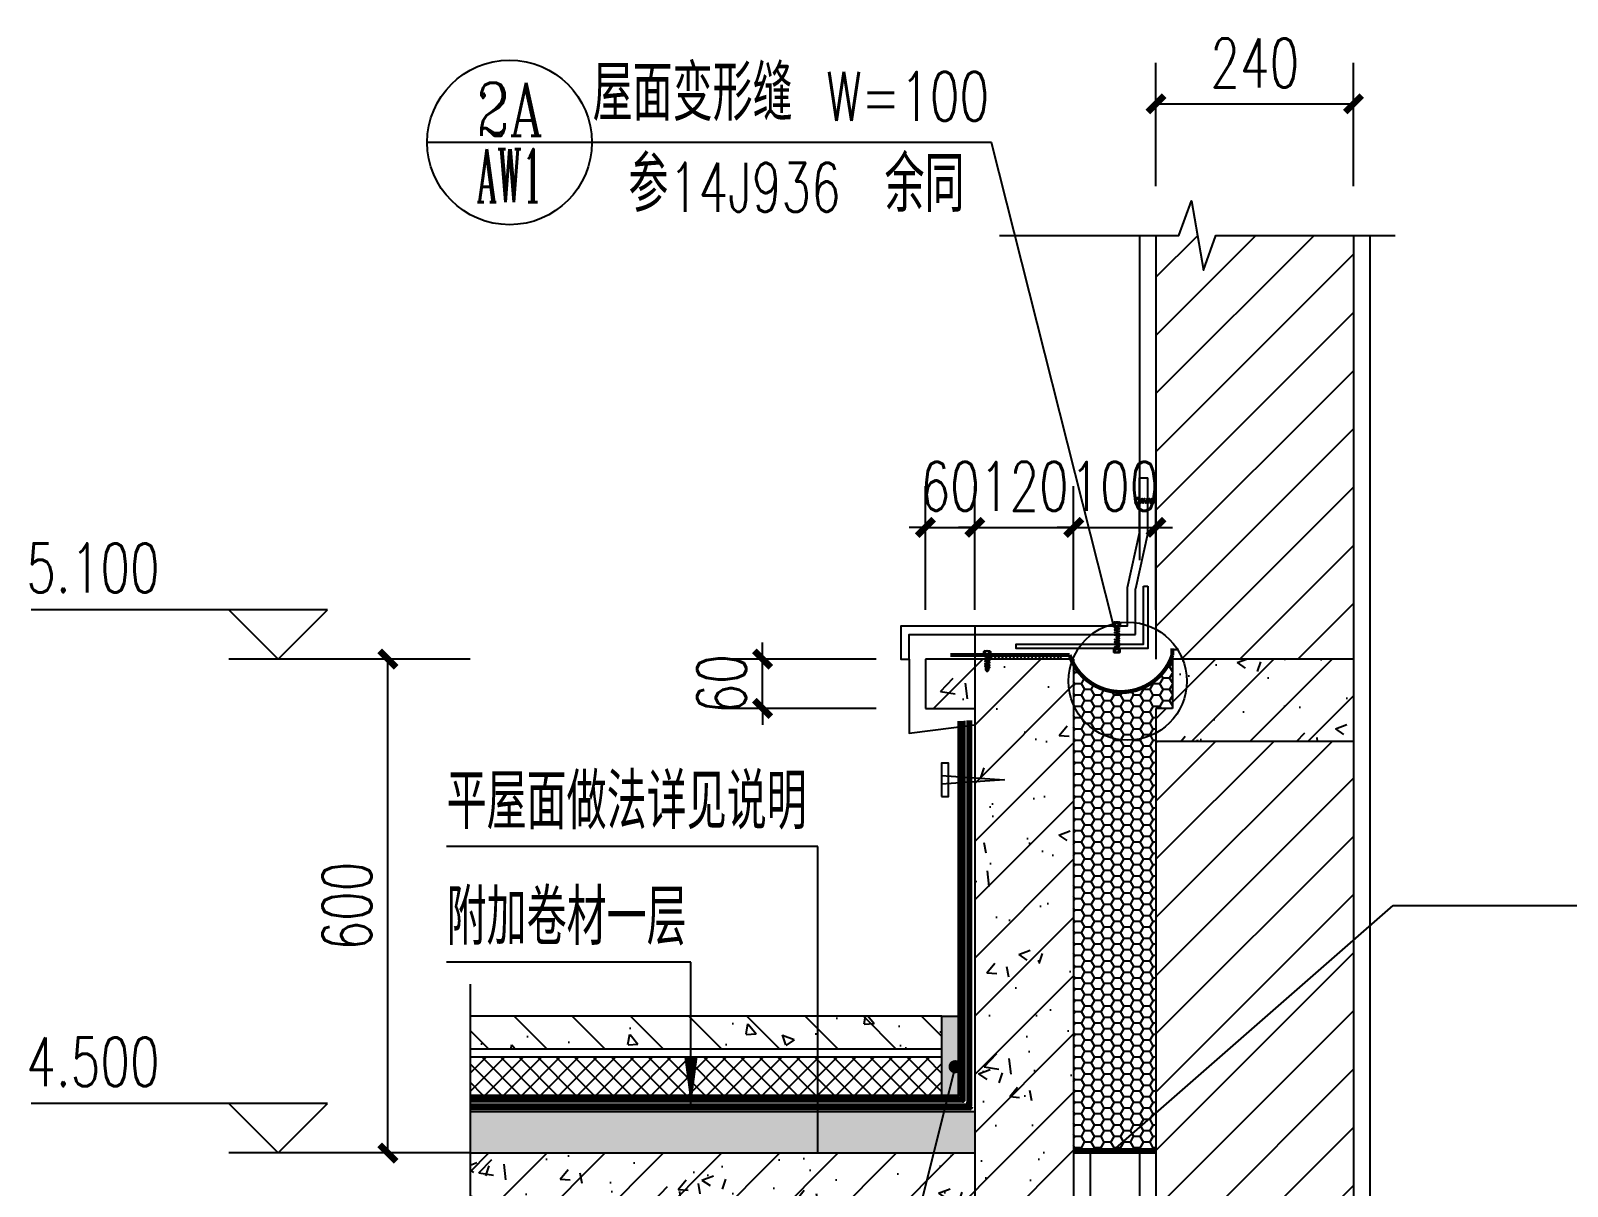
# Model space of a CAD drawing. Header units: millimetres. Extents: x 4279522 to 4437387, y 18981343 to 19528009.
# Drawn here: x 4429348 to 4431215, y 18988710 to 18990113 of the extents above; entities that cross this region are included whole.
import ezdxf
from ezdxf.enums import TextEntityAlignment as Align

# ---------------------------------------------------------------- set-up
doc = ezdxf.new("R2010")
doc.units = ezdxf.units.MM
doc.header["$LTSCALE"] = 1000
doc.header["$MEASUREMENT"] = 0
doc.linetypes.add('DASH', pattern=[0.35, 0.25, -0.1])
doc.linetypes.add('DOTE', pattern=[2.4200000000000004, 2, -0.2, 0.02, -0.2])
doc.layers.get('Defpoints').update_dxf_attribs({"color": 1})
for name, color, linetype in [('0 - 五金配件', 15, 'Continuous'), ('0 - 填充', 251, 'Continuous'), ('DIM_IDEN', 171, 'Continuous'), ('DIM_LEAD', 145, 'Continuous'), ('DIM_SYMB', 165, 'Continuous'), ('DOTE', 250, 'DOTE'), ('PUB_DIM', 161, 'Continuous'), ('PUB_TEXT', 7, 'Continuous'), ('S_WALL', 11, 'Continuous'), ('SURFACE', 6, 'Continuous'), ('剖面线', 7, 'Continuous'), ('填充', 8, 'Continuous'), ('立面线条', 7, 'Continuous'), ('钢材层', 2, 'Continuous')]:
    doc.layers.add(name, color=color, linetype=linetype)
doc.styles.add('_TCH_DIM', font='SIMPLEX', dxfattribs={"bigfont": 'GBCBIG'})
doc.styles.add('_TCH_DIM_T3', font='SIMPLEX', dxfattribs={"width": 0.7058823529411765, "bigfont": 'GBCBIG'})
doc.styles.add('_TCH_LABEL', font='COMPLEX', dxfattribs={"bigfont": 'GBCBIG'})
doc.dimstyles.new('_TCH_ARCH&&20', dxfattribs={"dimtxt": 59.5, "dimasz": 20, "dimexe": 50, "dimexo": 60, "dimgap": 20, "dimtad": 1, "dimdec": 0, "dimzin": 0, "dimdsep": 46, "dimtxsty": '_TCH_DIM_T3', "dimblk": 'ARCHTICK', "dimcen": 0.09, "dimclrt": 7, "dimazin": 2, "dimtfac": 1, "dimtdec": 0, "dimtix": 1, "dimtmove": 2, "dimatfit": 3, "dimfxl": 0, "dimtolj": 1, "dimtzin": 0, "dimarcsym": 0})
pattern_1 = [(45, (-886818.2837205566, -7589.91013802588), (-35.35533905932737, 35.35533905932738), []), (49.99999999999999, (-886818.2837205566, -7589.91013802588), (143.4520365201507, -12.55042699651902), [15, -165]), (355, (-886818.2837205566, -7589.91013802588), (-27.7502667226, 150.4384267400024), [12, -132]), (100.4514, (-886806.3293845566, -7590.956006025881), (115.7018763428043, 137.8879084121907), [12.748038, -140.2284224]), (46.18420000000002, (-886818.2837205566, -7549.91013802588), (213.4482097251289, -33.10380286580362), [22.49999999999997, -247.4999999999997]), (96.6356, (-886800.4963715567, -7552.668799425883), (186.9325411097407, 194.8235741800883), [19.1220576, -210.3426]), (351.1842, (-886818.2837205566, -7549.91013802588), (186.9323890267254, 194.8237201850649), [18, -198]), (21, (-886798.2837205566, -7559.91013802588), (119.3814104236923, -80.52377813306776), [15, -165]), (326.0000000000001, (-886798.2837205566, -7559.91013802588), (48.66306638431634, 145.0300090093706), [12, -132]), (71.4514, (-886788.3352739566, -7566.62045922588), (168.044525716298, 64.50609934199048), [12.748038, -140.2284224]), (37.50000000000001, (-886818.2837205566, -7589.91013802588), (2.431971063458134, 66.5787707662623), [0, -130.4, 0, -134, 0, -132.5]), (7.499999999999999, (-886818.2837205566, -7589.91013802588), (52.61390748842972, 78.88234237647205), [0, -76.39999999999999, 0, -127.4, 0, -50.5]), (327.5, (-886862.8837205566, -7589.91013802588), (106.7644872344818, -4.510974346875951), [0, -50, 0, -156, 0, -207]), (317.5, (-886882.8837205566, -7589.91013802588), (116.6372338684772, 20.02099646646354), [0, -65, 0, -103.6, 0, -147])]

# ---------------------------------------------------------------- blocks, each defined once
blk = doc.blocks.new('A$C26DA7742')
at = {"layer": '0 - 五金配件'}
blk.add_lwpolyline([(-0.0004031729586131405, -0.0001400420624122489), (8.512710138929833, -0.0001400420696882065), (8.512710138948023, 40.77492871362483), (-0.0004031729586131405, 40.77492871363211)], close=True, dxfattribs=at)
blk.add_lwpolyline([(-0.0004031729549751617, 25.60775805584126), (76.25936891394304, 20.38739433576848), (-0.0004031729622511193, 15.1670306157248)], dxfattribs=at)
blk = doc.blocks.new('sdrye5o')
at = {"layer": '钢材层', "linetype": 'ByBlock'}
for p, q in [((-1682564.759534223, 283815.347392998), (-1682554.985527725, 283815.3473929979)), ((-1682564.759534223, 283814.4165352362), (-1682564.759534223, 283815.347392998)), ((-1682564.759534223, 283814.4165352362), (-1682554.985527725, 283814.4165352362)), ((-1682554.985527725, 283814.4165352362), (-1682554.985527725, 283815.3473929979))]:
    blk.add_line(p, q, dxfattribs=at)
at = {"layer": '钢材层'}
for p, q in [((-1682562.022254891, 283815.3473929979), (-1682562.022254891, 283818.8381096045)), ((-1682561.216908764, 283810.8347804791), (-1682558.599115235, 283810.2617641294)), ((-1682561.198630051, 283813.8270092367), (-1682558.580836522, 283813.2539928869)), ((-1682557.722807057, 283815.347392998), (-1682557.722807057, 283818.8381096046)), ((-1682561.271890177, 283801.8343125716), (-1682558.654096648, 283801.2612962219)), ((-1682561.253466189, 283804.8503229638), (-1682558.63567266, 283804.2773066142)), ((-1682561.235187476, 283807.8425517215), (-1682558.617393947, 283807.2695353717))]:
    blk.add_line(p, q, dxfattribs=at)
for points in [[(-1682564.410462562, 283815.347392998, 0.4142135623730951), (-1682563.945033682, 283815.8128218788), (-1682563.945033682, 283818.8381096045, -0.2530267539103339), (-1682563.09711685, 283819.3035384854), (-1682556.647945098, 283819.3035384854, -0.2530267539103339), (-1682555.800028266, 283818.8381096045), (-1682555.800028266, 283815.8128218788, 0.4142135623730951), (-1682555.334599385, 283815.3473929979)], [(-1682556.647945098, 283819.3035384854, 0.2105261386491352), (-1682557.722807057, 283818.8381096046, 0.2165063509461032), (-1682562.022254891, 283818.8381096045, 0.2105261386491352), (-1682563.09711685, 283819.3035384854)], [(-1682560.451102167, 283795.1146663323), (-1682561.446095403, 283798.39942546, -0.7177635406076761), (-1682560.591848187, 283798.9204040596), (-1682557.921913427, 283796.7733722778)]]:
    blk.add_lwpolyline(points, format="xyb", dxfattribs=at)
for points in [[(-1682561.707114793, 283811.0544417047), (-1682561.713512342, 283810.0071616395), (-1682562.770963984, 283809.789195793), (-1682556.795645825, 283808.2565239888), (-1682557.853097466, 283808.0385581424), (-1682557.859495016, 283806.9912780772)], [(-1682561.68883608, 283814.0466704623), (-1682561.69523363, 283812.9993903972), (-1682562.752685271, 283812.7814245506), (-1682556.777367112, 283811.2487527465), (-1682557.834818753, 283811.0307869), (-1682557.841216303, 283809.9835068348)], [(-1682557.443507204, 283814.4165352362), (-1682556.759088399, 283814.2409815041), (-1682557.816540041, 283814.0230156576), (-1682557.82293759, 283812.9757355924)], [(-1682561.777032326, 283799.6089280937), (-1682561.794209466, 283796.7970270824), (-1682559.872530974, 283794.4165352362), (-1682557.921913427, 283796.7733722778), (-1682557.90807888, 283799.0380902349), (-1682556.850627238, 283799.2560560813), (-1682562.825945397, 283800.7887278855), (-1682561.768493756, 283801.006693732), (-1682561.762096206, 283802.0539737972)], [(-1682561.743962769, 283805.0224209201), (-1682561.750360319, 283803.9751408549), (-1682562.80781196, 283803.7571750084), (-1682556.832493801, 283802.2245032043), (-1682557.889945443, 283802.0065373578), (-1682557.896342992, 283800.9592572927)], [(-1682557.879875527, 283803.6549845706), (-1682557.871376179, 283805.0463293848), (-1682556.813924538, 283805.2642952313), (-1682562.789242696, 283806.7969670355), (-1682561.731791055, 283807.0149328819), (-1682561.725393506, 283808.0622129471)]]:
    blk.add_lwpolyline(points, dxfattribs=at)
blk = doc.blocks.new('sdtryru')
at = {"layer": '钢材层', "linetype": 'ByBlock'}
for p, q in [((-1050028.61919025, 551308.1909729729), (-1050038.393196748, 551308.1909729729)), ((-1050038.393196748, 551307.2601152111), (-1050038.393196748, 551308.1909729729)), ((-1050028.61919025, 551307.2601152111), (-1050038.393196748, 551307.2601152111)), ((-1050028.61919025, 551307.2601152111), (-1050028.61919025, 551308.1909729729)), ((-1050028.61919025, 551280.2601152111), (-1050038.393196748, 551280.2601152111)), ((-1050038.393196748, 551280.2601152111), (-1050038.393196748, 551279.3292574494)), ((-1050028.61919025, 551279.3292574494), (-1050038.393196748, 551279.3292574494)), ((-1050028.61919025, 551280.2601152111), (-1050028.61919025, 551279.3292574494))]:
    blk.add_line(p, q, dxfattribs=at)
at = {"layer": '钢材层'}
for p, q in [((-1050035.655917416, 551308.1909729729), (-1050035.655917416, 551311.6816895795)), ((-1050032.180094422, 551306.6705892116), (-1050034.797887951, 551306.0975728619)), ((-1050032.161815709, 551303.678360454), (-1050034.779609238, 551303.1053441043)), ((-1050031.356469582, 551308.1909729729), (-1050031.356469582, 551311.6816895795)), ((-1050032.161815709, 551283.8418699682), (-1050034.779609238, 551284.4148863179)), ((-1050032.143536997, 551300.6861316964), (-1050034.761330526, 551300.1131153468)), ((-1050032.143536997, 551286.8340987258), (-1050034.761330526, 551287.4071150755)), ((-1050032.125258284, 551297.6939029389), (-1050034.743051813, 551297.1208865892)), ((-1050032.125258284, 551289.8263274834), (-1050034.743051813, 551290.3993438331)), ((-1050032.106834296, 551294.6778925466), (-1050034.724627825, 551294.1048761968)), ((-1050032.106834296, 551292.8423378756), (-1050034.724627825, 551293.4153542254)), ((-1050035.655917416, 551279.3292574494), (-1050035.655917416, 551275.8385408428)), ((-1050032.180094422, 551280.8496412106), (-1050034.797887951, 551281.4226575603)), ((-1050031.356469582, 551279.3292574494), (-1050031.356469582, 551275.8385408428))]:
    blk.add_line(p, q, dxfattribs=at)
for points in [[(-1050028.968261911, 551308.1909729729, -0.4142135623730951), (-1050029.433690791, 551308.6564018538), (-1050029.433690791, 551311.6816895795, 0.2530267539103339), (-1050030.281607623, 551312.1471184604), (-1050036.730779375, 551312.1471184604, 0.2530267539103339), (-1050037.578696207, 551311.6816895795), (-1050037.578696207, 551308.6564018538, -0.4142135623730951), (-1050038.044125088, 551308.1909729729)], [(-1050036.730779375, 551312.1471184604, -0.2105261386491352), (-1050035.655917416, 551311.6816895795, -0.2165063509461032), (-1050031.356469582, 551311.6816895795, -0.2105261386491352), (-1050030.281607623, 551312.1471184604)], [(-1050028.968261911, 551279.3292574494, 0.4142135623730951), (-1050029.433690791, 551278.8638285685), (-1050029.433690791, 551275.8385408428, -0.2530267539103339), (-1050030.281607623, 551275.3731119619), (-1050036.730779375, 551275.3731119619, -0.2530267539103339), (-1050037.578696207, 551275.8385408428), (-1050037.578696207, 551278.8638285685, 0.4142135623730951), (-1050038.044125088, 551279.3292574494)], [(-1050036.730779375, 551275.3731119619, 0.2105261386491352), (-1050035.655917416, 551275.8385408428, 0.2165063509461032), (-1050031.356469582, 551275.8385408428, 0.2105261386491352), (-1050030.281607623, 551275.3731119619)]]:
    blk.add_lwpolyline(points, format="xyb", dxfattribs=at)
for points in [[(-1050035.935217269, 551307.2601152111), (-1050036.619636074, 551307.084561479), (-1050035.562184432, 551306.8665956325), (-1050035.555786883, 551305.8193155674)], [(-1050031.689888393, 551306.8902504372), (-1050031.683490844, 551305.8429703722), (-1050030.626039202, 551305.6250045255), (-1050036.601357361, 551304.0923327215), (-1050035.54390572, 551303.8743668749), (-1050035.53750817, 551302.8270868098)], [(-1050031.67160968, 551303.8980216796), (-1050031.665212131, 551302.8507416145), (-1050030.607760489, 551302.6327757679), (-1050036.583078648, 551301.1001039639), (-1050035.525627007, 551300.8821381173), (-1050035.519229457, 551299.8348580522)], [(-1050031.689888393, 551280.6299799851), (-1050031.683490844, 551281.6772600501), (-1050030.626039202, 551281.8952258967), (-1050036.601357361, 551283.4278977008), (-1050035.54390572, 551283.6458635473), (-1050035.53750817, 551284.6931436125)], [(-1050031.67160968, 551283.6222087427), (-1050031.665212131, 551284.6694888078), (-1050030.607760489, 551284.8874546543), (-1050036.583078648, 551286.4201264584), (-1050035.525627007, 551286.6380923049), (-1050035.519229457, 551287.6853723701)], [(-1050035.498848947, 551296.4985645455), (-1050035.507348294, 551297.8899093597), (-1050036.564799936, 551298.1078752063), (-1050030.589481777, 551299.6405470103), (-1050031.646933418, 551299.8585128569), (-1050031.653330968, 551300.905792922)], [(-1050035.498848947, 551291.0216658767), (-1050035.507348294, 551289.6303210625), (-1050036.564799936, 551289.412355216), (-1050030.589481777, 551287.8796834119), (-1050031.646933418, 551287.6617175654), (-1050031.653330968, 551286.6144375002)], [(-1050031.634761704, 551297.866000895), (-1050031.628364154, 551296.8187208299), (-1050030.570912513, 551296.6007549834), (-1050036.546230672, 551295.0680831793), (-1050035.48877903, 551294.8501173328), (-1050035.482381481, 551293.8028372676)], [(-1050031.634761704, 551289.6542295272), (-1050031.628364154, 551290.7015095924), (-1050030.570912513, 551290.9194754389), (-1050036.546230672, 551292.452147243), (-1050035.48877903, 551292.6701130895), (-1050035.482381481, 551293.7173931546)], [(-1050035.935217269, 551280.2601152111), (-1050036.619636074, 551280.4356689432), (-1050035.562184432, 551280.6536347897), (-1050035.555786883, 551281.7009148549)]]:
    blk.add_lwpolyline(points, dxfattribs=at)
blk = doc.blocks.new('_ArchTick')
at = {"color": 0, "linetype": 'ByBlock', "const_width": 0.4}
blk.add_lwpolyline([(-0.5, -0.5), (0.5, 0.5)], dxfattribs=at)
blk = doc.blocks.new('*D39')
at = {"layer": 'Defpoints', "color": 0}
for p in [(4430237.058838685, 18989350.13653043), (4430435.058838685, 18989350.13653043), (4430435.058838685, 18989290.13653043)]:
    blk.add_point(p, dxfattribs=at)
at = {"layer": 'PUB_DIM', "color": 0, "lineweight": -2}
for p, q in [((4430237.058838685, 18989350.13653043), (4430237.058838685, 18989370.13653043)), ((4430375.058838685, 18989350.13653043), (4430187.058838685, 18989350.13653043)), ((4430237.058838685, 18989290.13653043), (4430237.058838685, 18989350.13653043)), ((4430375.058838685, 18989290.13653043), (4430187.058838685, 18989290.13653043)), ((4430237.058838685, 18989290.13653043), (4430237.058838685, 18989270.13653043))]:
    blk.add_line(p, q, dxfattribs=at)
at = {"layer": 'PUB_DIM', "color": 0, "lineweight": -2, "xscale": 20, "yscale": 20, "zscale": 20}
for p, rotation in [((4430237.058838685, 18989350.13653043), 270), ((4430237.058838685, 18989290.13653043), 90)]:
    blk.add_blockref('_ArchTick', p, dxfattribs=dict(at, rotation=rotation))
at = {"layer": 'PUB_DIM', "color": 7, "insert": (4430187.308838681, 18989320.13653043), "char_height": 59.5, "attachment_point": 5, "rotation": 90, "style": '_TCH_DIM_T3'}
blk.add_mtext('\\A1;60', dxfattribs=at)
blk = doc.blocks.new('*D40')
at = {"layer": 'Defpoints', "color": 0}
for p in [(4430715.058838684, 18989510.13653043), (4430615.05883868, 18989350.13653043), (4430715.058838684, 18989350.13653043)]:
    blk.add_point(p, dxfattribs=at)
at = {"layer": 'PUB_DIM', "color": 0, "lineweight": -2}
for p, q in [((4430615.05883868, 18989410.13653043), (4430615.05883868, 18989560.13653043)), ((4430715.058838684, 18989410.13653043), (4430715.058838684, 18989560.13653043)), ((4430615.05883868, 18989510.13653043), (4430595.05883868, 18989510.13653043)), ((4430615.05883868, 18989510.13653043), (4430715.058838684, 18989510.13653043)), ((4430715.058838684, 18989510.13653043), (4430735.058838684, 18989510.13653043))]:
    blk.add_line(p, q, dxfattribs=at)
at = {"layer": 'PUB_DIM', "color": 0, "lineweight": -2, "xscale": 20, "yscale": 20, "zscale": 20}
blk.add_blockref('_ArchTick', (4430615.05883868, 18989510.13653043), dxfattribs=at)
at = {"layer": 'PUB_DIM', "color": 0, "lineweight": -2, "xscale": 20, "yscale": 20, "zscale": 20, "rotation": 180}
blk.add_blockref('_ArchTick', (4430715.058838684, 18989510.13653043), dxfattribs=at)
at = {"layer": 'PUB_DIM', "color": 7, "insert": (4430665.058838682, 18989559.88653043), "char_height": 59.5, "attachment_point": 5, "style": '_TCH_DIM_T3'}
blk.add_mtext('\\A1;100', dxfattribs=at)
blk = doc.blocks.new('*D41')
at = {"layer": 'Defpoints', "color": 0}
for p in [(4430615.05883868, 18989510.13653043), (4430495.058838685, 18989350.13653043), (4430615.05883868, 18989350.13653043)]:
    blk.add_point(p, dxfattribs=at)
at = {"layer": 'PUB_DIM', "color": 0, "lineweight": -2}
for p, q in [((4430495.058838685, 18989410.13653043), (4430495.058838685, 18989560.13653043)), ((4430615.05883868, 18989410.13653043), (4430615.05883868, 18989560.13653043)), ((4430495.058838685, 18989510.13653043), (4430475.058838685, 18989510.13653043)), ((4430495.058838685, 18989510.13653043), (4430615.05883868, 18989510.13653043)), ((4430615.05883868, 18989510.13653043), (4430635.05883868, 18989510.13653043))]:
    blk.add_line(p, q, dxfattribs=at)
at = {"layer": 'PUB_DIM', "color": 0, "lineweight": -2, "xscale": 20, "yscale": 20, "zscale": 20}
blk.add_blockref('_ArchTick', (4430495.058838685, 18989510.13653043), dxfattribs=at)
at = {"layer": 'PUB_DIM', "color": 0, "lineweight": -2, "xscale": 20, "yscale": 20, "zscale": 20, "rotation": 180}
blk.add_blockref('_ArchTick', (4430615.05883868, 18989510.13653043), dxfattribs=at)
at = {"layer": 'PUB_DIM', "color": 7, "insert": (4430555.058838682, 18989559.88653043), "char_height": 59.5, "attachment_point": 5, "style": '_TCH_DIM_T3'}
blk.add_mtext('\\A1;120', dxfattribs=at)
blk = doc.blocks.new('*D42')
at = {"layer": 'Defpoints', "color": 0}
for p in [(4430495.058838685, 18989510.13653043), (4430435.058838686, 18989350.13653043), (4430495.058838685, 18989350.13653043)]:
    blk.add_point(p, dxfattribs=at)
at = {"layer": 'PUB_DIM', "color": 0, "lineweight": -2}
for p, q in [((4430435.058838686, 18989410.13653043), (4430435.058838686, 18989560.13653043)), ((4430495.058838685, 18989410.13653043), (4430495.058838685, 18989560.13653043)), ((4430435.058838686, 18989510.13653043), (4430415.058838686, 18989510.13653043)), ((4430435.058838686, 18989510.13653043), (4430495.058838685, 18989510.13653043)), ((4430495.058838685, 18989510.13653043), (4430515.058838685, 18989510.13653043))]:
    blk.add_line(p, q, dxfattribs=at)
at = {"layer": 'PUB_DIM', "color": 0, "lineweight": -2, "xscale": 20, "yscale": 20, "zscale": 20}
blk.add_blockref('_ArchTick', (4430435.058838686, 18989510.13653043), dxfattribs=at)
at = {"layer": 'PUB_DIM', "color": 0, "lineweight": -2, "xscale": 20, "yscale": 20, "zscale": 20, "rotation": 180}
blk.add_blockref('_ArchTick', (4430495.058838685, 18989510.13653043), dxfattribs=at)
at = {"layer": 'PUB_DIM', "color": 7, "insert": (4430465.058838686, 18989559.88653043), "char_height": 59.5, "attachment_point": 5, "style": '_TCH_DIM_T3'}
blk.add_mtext('\\A1;60', dxfattribs=at)
blk = doc.blocks.new('*D43')
at = {"layer": 'Defpoints', "color": 0}
for p in [(4429781.975631021, 18989350.13653043), (4429941.97563102, 18989350.13653043), (4429941.97563102, 18988750.13653043)]:
    blk.add_point(p, dxfattribs=at)
at = {"layer": 'PUB_DIM', "color": 0, "lineweight": -2}
for p, q in [((4429881.97563102, 18989350.13653043), (4429731.975631021, 18989350.13653043)), ((4429781.975631021, 18988750.13653043), (4429781.975631021, 18989350.13653043)), ((4429881.97563102, 18988750.13653043), (4429731.975631021, 18988750.13653043))]:
    blk.add_line(p, q, dxfattribs=at)
at = {"layer": 'PUB_DIM', "color": 0, "lineweight": -2, "xscale": 20, "yscale": 20, "zscale": 20}
for p, rotation in [((4429781.975631021, 18989350.13653043), 90), ((4429781.975631021, 18988750.13653043), 270)]:
    blk.add_blockref('_ArchTick', p, dxfattribs=dict(at, rotation=rotation))
at = {"layer": 'PUB_DIM', "color": 7, "insert": (4429732.225631017, 18989050.13653043), "char_height": 59.5, "attachment_point": 5, "rotation": 90, "style": '_TCH_DIM_T3'}
blk.add_mtext('\\A1;600', dxfattribs=at)
blk = doc.blocks.new('*D44')
at = {"layer": 'Defpoints', "color": 0}
for p in [(4430955.058838679, 18990024.66876754), (4430715.058838679, 18989864.66876754), (4430955.058838679, 18989864.66876754)]:
    blk.add_point(p, dxfattribs=at)
at = {"layer": 'PUB_DIM', "color": 0, "lineweight": -2}
for p, q in [((4430715.058838679, 18989924.66876754), (4430715.058838679, 18990074.66876754)), ((4430955.058838679, 18989924.66876754), (4430955.058838679, 18990074.66876754)), ((4430715.058838679, 18990024.66876754), (4430955.058838679, 18990024.66876754))]:
    blk.add_line(p, q, dxfattribs=at)
at = {"layer": 'PUB_DIM', "color": 0, "lineweight": -2, "xscale": 20, "yscale": 20, "zscale": 20, "rotation": 180}
blk.add_blockref('_ArchTick', (4430715.058838679, 18990024.66876754), dxfattribs=at)
at = {"layer": 'PUB_DIM', "color": 0, "lineweight": -2, "xscale": 20, "yscale": 20, "zscale": 20}
blk.add_blockref('_ArchTick', (4430955.058838679, 18990024.66876754), dxfattribs=at)
at = {"layer": 'PUB_DIM', "color": 7, "insert": (4430835.058838679, 18990074.41876754), "char_height": 59.5, "attachment_point": 5, "style": '_TCH_DIM_T3'}
blk.add_mtext('\\A1;240', dxfattribs=at)

msp = doc.modelspace()

# ---------------------------------------------------------------- hatches: boundary and pattern name
h = msp.add_hatch()
h.set_pattern_fill('ANSI31', color=256, scale=2, style=0)
h.set_pattern_definition([(45.00000000000001, (5486386.288262143, 18438632.87641522), (-2.245064030267288, 2.245064030267288), [])])
edge = h.paths.add_edge_path()
edge.add_arc((4430515.058838685, 18989350.13653043), 5, 90, 180, ccw=False)
edge.add_line((4430515.058838685, 18989355.13653043), (4430595.058838685, 18989355.13653043))
edge.add_arc((4430595.058838685, 18989350.13653043), 5, 0, 90, ccw=False)
edge.add_line((4430600.058838685, 18989350.13653043), (4430510.058838685, 18989350.13653043))
h = msp.add_hatch()
h.set_pattern_fill('钢筋混凝土', color=256, scale=20, style=0)
h.set_pattern_definition([(135, (3256639.658406871, 18643629.31289408), (35.35533905932737, 35.35533905932738), []), (130, (3256639.658406871, 18643629.31289408), (-143.4520365201507, -12.55042699651902), [15, -165]), (185, (3256639.658406871, 18643629.31289408), (27.7502667226, 150.4384267400024), [12, -132]), (79.54860000000002, (3256627.704070872, 18643628.26702608), (-115.7018763428043, 137.8879084121907), [12.74803799999992, -140.2284223999987]), (133.8158, (3256639.658406871, 18643669.31289408), (-213.4482097251289, -33.10380286580362), [22.5, -247.5]), (83.36440000000003, (3256621.871057872, 18643666.55423268), (-186.9325411097407, 194.8235741800883), [19.12205759999989, -210.3425999999991]), (188.8158, (3256639.658406871, 18643669.31289408), (-186.9323890267254, 194.8237201850649), [17.99999999999989, -197.9999999999991]), (159, (3256619.658406871, 18643659.31289408), (-119.3814104236923, -80.52377813306776), [15, -165]), (214, (3256619.658406871, 18643659.31289408), (-48.66306638431634, 145.0300090093706), [12, -132]), (108.5485999999999, (3256609.709960272, 18643652.60257288), (-168.044525716298, 64.50609934199048), [12.74803799999995, -140.2284223999992]), (142.5, (3256639.658406871, 18643629.31289408), (-2.431971063458134, 66.5787707662623), [0, -130.4, 0, -134, 0, -132.5]), (172.5, (3256639.658406871, 18643629.31289408), (-52.61390748842972, 78.88234237647205), [0, -76.39999999999999, 0, -127.4, 0, -50.5]), (212.5, (3256684.258406872, 18643629.31289408), (-106.7644872344818, -4.51097434687596), [0, -49.99999999999977, 0, -155.9999999999991, 0, -206.9999999999991]), (222.5, (3256704.258406872, 18643629.31289408), (-116.6372338684772, 20.02099646646353), [0, -65, 0, -103.6, 0, -147])])
h.paths.add_polyline_path([(4429881.97563102, 18988916.37081981), (4429881.97563102, 18988876.37081981), (4430455.058838679, 18988876.37081981), (4430455.058838679, 18988916.37081981)])
h = msp.add_hatch()
h.set_pattern_fill('ANSI37', color=256, scale=10, style=0)
h.set_pattern_definition([(135, (3256639.658406871, 18643629.31289408), (11.22532015133644, 11.22532015133644), []), (45.00000000000001, (3256639.658406871, 18643629.31289408), (11.22532015133644, -11.22532015133644), [])])
h.paths.add_polyline_path([(4429881.97563102, 18988866.37081981), (4429881.97563102, 18988820.13653039), (4430455.058838679, 18988820.13653039), (4430455.058838679, 18988866.37081981)])
h = msp.add_hatch()
h.set_pattern_fill('加气混凝土', color=256, scale=5, style=0)
h.set_pattern_definition([(180, (3256621.958406872, 18643611.01289408), (-30, 60), [0, -60]), (180, (3256657.058406872, 18643602.91289408), (-30, 60), [0, -60]), (180, (3256637.558406872, 18643602.31289408), (-30, 60), [0, -60]), (180, (3256616.258406872, 18643620.01289408), (-30, 60), [0, -60]), (180, (3256641.158406871, 18643599.31289408), (-30, 60), [0, -60]), (180, (3256610.258406872, 18643657.81289408), (-30, 60), [0, -60]), (180, (3256628.558406872, 18643653.01289408), (-30, 60), [0, -60]), (180, (3256618.958406872, 18643645.51289408), (-30, 60), [0, -60]), (180, (3256667.858406872, 18643644.31289408), (-30, 60), [0, -60]), (180, (3256638.458406872, 18643641.61289408), (-30, 60), [0, -60]), (180, (3256649.858406872, 18643626.31289408), (-30, 60), [0, -60]), (180, (3256649.258406872, 18643603.81289408), (-30, 60), [0, -60]), (180, (3256626.758406872, 18643601.41289408), (-30, 60), [0, -60]), (180, (3256610.258406872, 18643627.81289408), (-30, 60), [0, -60]), (180, (3256666.358406872, 18643618.51289408), (-30, 60), [0, -60]), (180, (3256661.258406872, 18643628.71289408), (-30, 60), [0, -60]), (180, (3256637.858406872, 18643624.51289408), (-30, 60), [0, -60]), (180, (3256646.258406872, 18643615.81289408), (-30, 60), [0, -60]), (180, (3256651.058406872, 18643635.61289408), (-30, 60), [0, -60]), (180, (3256643.558406872, 18643658.11289408), (-30, 60), [0, -60]), (180, (3256663.958406872, 18643605.91289408), (-30, 60), [0, -60]), (180, (3256630.958406872, 18643645.81289408), (-30, 60), [0, -60]), (180, (3256658.858406872, 18643646.71289408), (-30, 60), [0, -60]), (180, (3256663.658406871, 18643654.51289408), (-30, 60), [0, -60]), (49.398706, (3256613.944121072, 18643639.02717968), (149.9999983430985, 180.0000007869767), [2.6341554, -1103.7111]), (161.5650512, (3256618.229835272, 18643640.17003688), (-149.999999446807, 59.99999955732223), [2.710524, -376.76279]), (90, (3256618.229835272, 18643637.59860848), (-30, 60), [2.5714284, -117.428565]), (18.43494899999998, (3256615.658406871, 18643636.74146528), (150.0000007552608, 59.99999552724113), [2.710524, -376.76279]), (126.8698977, (3256615.658406871, 18643636.74146528), (-30.00000005671201, 59.99999997164399), [2.857143, -297.14285]), (45.00000000000001, (3256613.372692472, 18643606.17004208), (30.00000362661431, 59.99999593952013), [2.424366, -167.28126]), (135, (3256616.801264072, 18643606.17004208), (-29.9999998082377, 59.99999975789675), [2.424366, -167.28126]), (45.00000000000001, (3256615.086978273, 18643604.45575208), (30.00000362661431, 59.99999593952013), [2.424366, -167.28126]), (135, (3256615.086978273, 18643604.45575208), (-29.9999998082377, 59.99999975789675), [2.424366, -167.28126]), (63.43494900000002, (3256642.229832872, 18643646.45575148), (5.219298673253547e-06, 119.9999967353521), [3.194382599999993, -63.88764999999989]), (7.016709298534877e-15, (3256643.658402872, 18643649.31289388), (29.99999999999999, 60), [3.4285716, -56.571425]), (116.5650512, (3256648.515546872, 18643646.45575148), (-2.716145353076627e-07, 119.9999994186336), [3.194382599999996, -63.88764999999993]), (63.43494900000002, (3256647.086976872, 18643643.59860848), (5.219298673253547e-06, 119.9999967353521), [3.194382599999993, -63.88764999999989]), (180, (3256647.086976872, 18643643.59860848), (-30, 60), [3.4285716, -56.571425]), (116.5650512, (3256643.658402872, 18643643.59860848), (-2.716145353076627e-07, 119.9999994186336), [3.194382599999996, -63.88764999999993]), (72.89727199999999, (3256619.658407072, 18643626.17004008), (89.99999655924546, 300.0000004840144), [3.886134599999997, -1628.290249999998]), (36.02737400000001, (3256620.801264272, 18643629.88432268), (569.999992773809, 419.9999995246334), [3.8861346, -812.202]), (7.016709298534877e-15, (3256623.944121272, 18643632.17003708), (29.99999999999999, 60), [3.7142856, -56.28571]), (143.9726267, (3256630.801263872, 18643629.88432268), (-569.9999957876589, 419.9999954722194), [3.886134599999997, -812.2019999999993]), (108.4349489, (3256631.944121072, 18643626.45575408), (-90.00000046203284, 299.999999483479), [3.614031599999986, -375.8592799999982]), (72.89727199999999, (3256630.801263872, 18643622.74146608), (89.99999655924546, 300.0000004840144), [3.886134599999997, -1628.290249999998]), (36.02737400000001, (3256627.658406871, 18643620.45575408), (569.999992773809, 419.9999995246334), [3.8861346, -812.202]), (180, (3256627.658406871, 18643620.45575408), (-30, 60), [3.7142856, -56.28571]), (143.9726267, (3256623.944121272, 18643620.45575408), (-569.9999957876589, 419.9999954722194), [3.886134599999997, -812.2019999999993]), (108.4349489, (3256620.801264272, 18643622.74146608), (-90.00000046203284, 299.999999483479), [3.614031599999986, -375.8592799999982]), (29.74488200000003, (3256619.086978472, 18643654.17003668), (90.00000021301362, 59.99999925650194), [2.303502, -481.43196]), (90, (3256621.086978273, 18643653.02718008), (-30, 60), [2.2857144, -117.714275]), (150.2551187, (3256621.086978273, 18643653.02718008), (-90.00000005300183, 59.99999971978212), [2.303502, -481.43196]), (63.43494900000002, (3256633.086978273, 18643611.59860808), (5.219298673253547e-06, 119.9999967353521), [3.194382599999993, -63.88764999999989]), (11.30993300000001, (3256634.515549473, 18643614.45575408), (270.00000020031, 59.99999849441089), [2.9137254, -608.96855]), (138.8140749, (3256639.658406871, 18643613.02718408), (-749.9999954558657, 659.9999942288417), [3.0371844, -1272.5802]), (90, (3256639.658406871, 18643610.17003808), (-30, 60), [2.857143, -117.14285]), (41.18592599999999, (3256637.372692472, 18643608.17004008), (749.9999866690214, 660.0000042036299), [3.0371844, -1272.5802]), (163.3007558, (3256637.372692472, 18643608.17004008), (-989.999992551639, 299.9999968578065), [2.982944999999981, -1249.85374999999]), (119.0546041, (3256634.515549473, 18643609.02718208), (-29.99999992038756, 59.99999946927048), [2.941608599999986, -1232.533949999993]), (70.016894, (3256658.229834872, 18643636.74146528), (150.0000005649931, 419.9999988885021), [3.344200199999985, -1401.219749999992]), (24.44395500000003, (3256659.372690872, 18643639.88432288), (390.0000014866058, 179.9999962602965), [3.4522986, -1446.51315]), (155.5560453, (3256665.658404872, 18643639.88432288), (-390.0000001945477, 179.9999991342401), [3.4522986, -1446.51315]), (109.9831066, (3256666.801260872, 18643636.74146528), (-150.0000004522143, 419.9999989580724), [3.344200199999997, -1401.219749999999]), (70.016894, (3256665.658404872, 18643633.59860828), (150.0000005649931, 419.9999988885021), [3.344200199999985, -1401.219749999992]), (19.98310700000002, (3256662.515544872, 18643632.45575108), (150.0000000881629, 59.99999726666744), [3.344200199999988, -698.9377499999971]), (160.0168935, (3256662.515544872, 18643632.45575108), (-149.9999991764409, 59.99999990480279), [3.344200199999986, -698.9377499999964]), (109.9831066, (3256659.372690872, 18643633.59860828), (-150.0000004522143, 419.9999989580724), [3.344200199999997, -1401.219749999999]), (57.99461699999999, (3256635.944121272, 18643631.31289388), (30.000004026147, 59.99999693707862), [2.6954232, -563.3434000000001]), (161.5650512, (3256639.944120872, 18643632.74146568), (-149.999999446807, 59.99999955732223), [2.710524, -376.76279]), (90, (3256639.944120872, 18643630.17003668), (-30, 60), [2.5714284, -117.428565]), (18.43494899999998, (3256637.372692472, 18643629.31289408), (150.0000007552608, 59.99999552724113), [2.710524, -376.76279]), (125.5376778, (3256637.372692472, 18643629.31289408), (-209.9999996957259, 299.9999995506066), [2.457807, -1029.82115]), (63.43494900000002, (3256653.372690872, 18643616.74146608), (5.219298673253547e-06, 119.9999967353521), [3.194382599999993, -63.88764999999989]), (7.016709298534877e-15, (3256654.801260872, 18643619.59861208), (29.99999999999999, 60), [3.142857, -56.85714]), (120.9637566, (3256659.658404872, 18643616.74146608), (-30.00000009765315, 59.99999970877774), [3.331972799999997, -696.3821999999991]), (59.03624400000001, (3256657.944120872, 18643613.88432608), (30.00000409979644, 59.99999724465997), [3.3319728, -696.3821999999999]), (180, (3256657.944120872, 18643613.88432608), (-30, 60), [3.142857, -56.85714]), (116.5650512, (3256654.801260872, 18643613.88432608), (-2.716145353076627e-07, 119.9999994186336), [3.194382599999996, -63.88764999999993])])
h.paths.add_polyline_path([(4429881.97563102, 18988800.13653039), (4429881.97563102, 18988750.13653043), (4430495.058838679, 18988750.13653043), (4430495.05883868, 18988800.13653039)])
at = {"layer": '0 - 填充'}
h = msp.add_hatch(dxfattribs=at)
h.set_pattern_fill('普通砖', color=256, scale=20, style=0)
h.set_pattern_definition([(45, (-886818.2837205566, -7554.007868025881), (-35.35535320146299, 35.355353201463), [])])
h.paths.add_polyline_path([(4430955.058838685, 18989864.66876754), (4430715.058838685, 18989864.66876754), (4430715.058838684, 18989386.3307315, -0.1738298781568396), (4430747.274411205, 18989350.13653043), (4430955.058838685, 18989350.13653043)])
h.paths.add_polyline_path([(4430715.058838683, 18987974.94749431), (4430773.402303223, 18987974.94749431), (4430788.689053063, 18988016.94749432), (4430803.500519444, 18987932.94749432), (4430818.402303225, 18987974.94749432), (4430955.058838685, 18987974.94749432), (4430955.058838685, 18989250.13653043), (4430715.058838685, 18989250.13653043)])
h = msp.add_hatch(dxfattribs=at)
h.set_pattern_fill('钢筋混凝土', color=256, scale=20, style=0)
h.set_pattern_definition(pattern_1)
h.paths.add_polyline_path([(4430615.058838685, 18989350.13653043), (4430435.058838685, 18989350.13653043), (4430435.058838685, 18989290.13653043), (4430495.058838685, 18989290.13653043), (4430495.058838679, 18988750.13653043), (4430615.058838684, 18988750.13653043)])
h = msp.add_hatch(dxfattribs=at)
h.set_pattern_fill('钢筋混凝土', color=256, scale=20, style=0)
h.set_pattern_definition(pattern_1)
h.paths.add_polyline_path([(4430955.058838685, 18989350.13653043), (4430747.274411205, 18989350.13653043, -0.09606504895878293), (4430752.478233084, 18989323.30159672, -0.2744784358579549), (4430715.058838685, 18989260.27246194), (4430715.058838685, 18989250.13653043), (4430955.058838685, 18989250.13653043)])
h.paths.add_polyline_path([(4430752.478233084, 18989323.30159672, 0.09606504895878293), (4430747.274411205, 18989350.13653043), (4430735.058838684, 18989350.13653043), (4430735.058838684, 18989290.13653043), (4430715.058838685, 18989290.13653043), (4430715.058838685, 18989260.27246194, 0.2744784358579549)], flags=17)
h = msp.add_hatch(dxfattribs=at)
h.set_pattern_fill('钢筋混凝土', color=256, scale=20, style=0)
h.set_pattern_definition(pattern_1)
h.paths.add_polyline_path([(4430375.058838683, 18987974.94749432), (4430615.058838682, 18987974.94749432), (4430615.058838684, 18988750.13653043), (4429881.97563102, 18988750.13653043), (4429881.97563102, 18988698.22996452), (4429923.97563102, 18988682.94321468), (4429839.97563102, 18988668.1317483), (4429881.97563102, 18988653.22996452), (4429881.97563102, 18988630.13653043), (4430375.058838684, 18988630.13653043)])
at = {"layer": 'S_WALL'}
msp.add_hatch(color=256, dxfattribs=at).paths.add_polyline_path([(4430455.058838679, 18988916.37081981), (4430475.05883868, 18988916.37081981), (4430475.058838679, 18988820.13653039), (4430455.058838679, 18988820.13653039)])
at = {"layer": '填充'}
h = msp.add_hatch(dxfattribs=at)
h.set_pattern_fill('HONEY', color=256, scale=5, style=0)
h.set_pattern_definition([(180, (5337606.685477018, 19360320.86303776), (-11.90625, 6.874074999999999), [7.9375, -15.875]), (60.00000000000001, (5337606.685477018, 19360320.86303776), (11.90624857751951, 6.874077463808477), [7.937499999999992, -15.87499999999998]), (120, (5337606.685477018, 19360320.86303776), (-1.422480486734656e-06, 13.74815246380847), [-15.875, 7.9375])])
edge = h.paths.add_edge_path()
edge.add_line((4430715.058838684, 18988755.13653043), (4430715.058838685, 18989260.27246194))
edge.add_arc((4430680.685477018, 18989323.30159672), 71.79275606572959, 203.9200311949712, 298.60613934291234, ccw=False)
edge.add_line((4430615.058838685, 18989294.19242008), (4430615.058838684, 18988755.13653043))
edge.add_line((4430615.058838684, 18988755.13653043), (4430715.058838684, 18988755.13653043))
edge = h.paths.add_edge_path()
edge.add_line((4430715.058838684, 18989290.13653043), (4430735.058838684, 18989290.13653043))
edge.add_line((4430735.058838684, 18989290.13653043), (4430735.058838684, 18989350.13653043))
edge.add_line((4430735.058838684, 18989350.13653043), (4430747.274411205, 18989350.13653043))
edge.add_arc((4430680.685477015, 18989323.30159672), 71.79275606943743, 21.94913366988419, 33.70107734492512)
edge.add_line((4430740.413007352, 18989363.13653043), (4430735.058838685, 18989363.13653043))
edge.add_line((4430735.058838685, 18989363.13653043), (4430735.058838685, 18989355.13653043))
edge.add_arc((4430672.558838685, 18989375.94311825), 65.87233179909548, 209.2025186050788, 341.5871206425504, ccw=False)
edge.add_line((4430615.058838685, 18989343.8041373), (4430615.058838685, 18989294.19242008))
edge.add_arc((4430680.685477018, 18989323.30159672), 71.79275606572959, 203.9200311949712, 298.6061393422598)
edge.add_line((4430715.058838684, 18989260.27246194), (4430715.058838684, 18989290.13653043))
h = msp.add_hatch(dxfattribs=at)
h.set_pattern_fill('DOTS', color=256, style=0)
h.set_pattern_definition([(180, (2177614.722725956, 19908597.5347795), (-0.79375, 1.5875), [0, -1.5875])])
h.paths.add_polyline_path([(4430715.058838685, 18988750.13653043), (4430715.058838684, 18988755.13653043), (4430615.058838684, 18988755.13653043), (4430615.058838684, 18988750.13653043)])

# ---------------------------------------------------------------- linework, layer by layer
at = {"ltscale": 0.5}
for p, q in [((4430695.058838684, 18989504.62666426), (4430695.058838684, 18989570.19560174)), ((4430695.058838684, 18989570.19560174), (4430705.058838684, 18989570.19560174)), ((4430705.058838684, 18989503.5366699), (4430705.058838684, 18989570.19560174)), ((4430695.058838684, 18989504.62666426), (4430680.058838685, 18989436.63646504)), ((4430705.058838684, 18989503.5366699), (4430690.058838685, 18989435.54647067)), ((4430690.058838685, 18989380.13653043), (4430690.058838685, 18989435.54647067)), ((4430700.058838685, 18989438.66798647), (4430705.058838685, 18989438.66798647)), ((4430615.058838684, 18988755.13653043), (4430715.058838684, 18988755.13653043)), ((4430615.058838684, 18988750.13653043), (4430715.058838684, 18988750.13653043))]:
    msp.add_line(p, q, dxfattribs=at)
for p, q in [((4430477.05883868, 18988821.13653039), (4430477.05883868, 18989274.68033124)), ((4430483.058838679, 18988815.13653039), (4430483.058838679, 18989275.12005389)), ((4430486.05883868, 18988812.13653039), (4430486.05883868, 18989275.33991523))]:
    msp.add_line(p, q)
for points in [[(4430680.058838685, 18989436.63646504), (4430680.058838685, 18989390.13653043), (4430405.058838685, 18989390.13653043), (4430405.058838685, 18989350.13653043), (4430415.058838685, 18989350.13653043), (4430415.058838685, 18989380.13653043), (4430690.058838685, 18989380.13653043)], [(4430705.058838685, 18989438.66798647), (4430705.058838685, 18989363.13653043), (4430545.058838685, 18989363.13653043), (4430545.058838685, 18989368.13653043), (4430700.058838685, 18989368.13653043), (4430700.058838685, 18989438.66798647)]]:
    msp.add_lwpolyline(points)
at = {"const_width": 5}
msp.add_lwpolyline([(4430735.058838685, 18989363.13653043), (4430735.058838685, 18989355.13653043, -0.7210519036862573), (4430610.058838685, 18989355.13653043), (4430465.058838685, 18989355.13653043)], format="xyb", dxfattribs=at)
msp.add_lwpolyline([(4430510.058838685, 18989350.13653043), (4430510.058838685, 18989350.13653043, -0.414213562373095), (4430515.058838685, 18989355.13653043), (4430595.058838685, 18989355.13653043, -0.414213562373095), (4430600.058838685, 18989350.13653043), (4430600.058838685, 18989350.13653043)], format="xyb", close=True)
for centre in [(4430474.05883868, 18988821.13653039, 1.819285356294091e-06), (4430480.058838679, 18988815.13653039, 1.819285356294091e-06), (4430483.05883868, 18988812.13653039, 1.819285356294091e-06), (4430489.05883868, 18988806.13653039, 1.819285356294091e-06)]:
    msp.add_arc(centre, 3, 270, 0)
at = {"layer": 'DIM_IDEN'}
for p, q in [((4430029.765272218, 18989977.81408143), (4429829.765272218, 18989977.81408143)), ((4430515.311694552, 18989977.81408143), (4430029.765272218, 18989977.81408143)), ((4430663.098505687, 18989392.90690013), (4430515.311694552, 18989977.81408143))]:
    msp.add_line(p, q, dxfattribs=at)
for centre, radius in [((4429929.765272218, 18989977.81408143), 100), ((4430680.685477018, 18989323.30159672), 71.79275606572628)]:
    msp.add_circle(centre, radius, dxfattribs=at)
at = {"layer": 'DIM_LEAD'}
for p, q in [((4430659.802005304, 18988750.13653043), (4431003.162573907, 18989050.77945585)), ((4431003.162573907, 18989050.77945585), (4431378.915998439, 18989050.77945585))]:
    msp.add_line(p, q, dxfattribs=at)
at = {"layer": 'DIM_SYMB'}
for points in [[(4430524.792533292, 18989864.66876754), (4430742.774924754, 18989864.66876754), (4430758.061674593, 18989906.66876754), (4430772.873140972, 18989822.66876754), (4430787.774924754, 18989864.66876754), (4431005.757316216, 18989864.66876754)], [(4429881.97563102, 18988955.17006668), (4429881.97563102, 18988698.22996452), (4429923.97563102, 18988682.94321468), (4429839.97563102, 18988668.1317483), (4429881.97563102, 18988653.22996452), (4429881.97563102, 18988396.28986237)]]:
    msp.add_lwpolyline(points, dxfattribs=at)
at = {"layer": 'DOTE', "ltscale": 0.2}
for p, q in [((4430955.058838679, 18989864.66876754), (4430955.058838679, 18987974.94749432)), ((4430495.058838679, 18989390.13653043), (4430495.058838679, 18987974.94749432)), ((4430615.058838684, 18989250.13653043), (4430615.058838684, 18987974.94749432))]:
    msp.add_line(p, q, dxfattribs=at)
at = {"layer": 'PUB_DIM'}
for p, q in [((4429708.668878566, 18989410.13653043), (4429348.668878566, 18989410.13653043)), ((4429648.668878566, 18989350.13653043), (4429588.668878566, 18989410.13653043)), ((4429648.668878566, 18989350.13653043), (4429708.668878566, 18989410.13653043)), ((4429848.668878566, 18989350.13653043), (4429588.668878566, 18989350.13653043)), ((4430304.247609661, 18989122.50085216), (4429853.291748265, 18989122.50085216)), ((4430304.247609661, 18988750.13653043), (4430304.247609661, 18989122.50085216)), ((4430150.14906546, 18988981.87850221), (4429853.291748265, 18988981.87850221)), ((4430150.14906546, 18988806.1368751), (4430150.14906546, 18988981.87850221)), ((4430471.058838679, 18988854.93731057), (4430320.994460128, 18988257.6953657)), ((4429708.668878566, 18988810.13653043), (4429348.668878566, 18988810.13653043)), ((4429648.668878566, 18988750.13653043), (4429588.668878566, 18988810.13653043)), ((4429648.668878566, 18988750.13653043), (4429708.668878566, 18988810.13653043)), ((4429848.668878566, 18988750.13653043), (4429588.668878566, 18988750.13653043))]:
    msp.add_line(p, q, dxfattribs=at)
msp.add_lwpolyline([(4430150.14906546, 18988806.1368751, 0, 16, 0), (4430150.14906546, 18988866.1368751, 0, 0, 0)], format="xyseb", dxfattribs=at)
at = {"layer": 'PUB_DIM', "const_width": 8}
msp.add_lwpolyline([(4430472.033589385, 18988858.81672561, 1), (4430470.084087973, 18988851.05789552, 1)], format="xyb", close=True, dxfattribs=at)
at = {"layer": 'S_WALL'}
for p, q in [((4430715.058838685, 18989864.66876754), (4430715.058838684, 18989350.13653043)), ((4430955.058838685, 18989864.66876754), (4430955.058838685, 18987974.94749432)), ((4430615.058838685, 18989350.13653043), (4430435.058838685, 18989350.13653043)), ((4430435.058838685, 18989350.13653043), (4430435.058838685, 18989290.13653043)), ((4430615.058838685, 18989350.13653043), (4430615.058838683, 18987974.94749432)), ((4430955.058838685, 18989350.13653043), (4430735.058838684, 18989350.13653043)), ((4430735.058838684, 18989350.13653043), (4430735.058838684, 18989290.13653043)), ((4430435.058838685, 18989290.13653043), (4430495.058838685, 18989290.13653043)), ((4430495.058838685, 18989290.13653043), (4430495.058838679, 18988750.13653043)), ((4430715.058838685, 18989290.13653043), (4430715.058838684, 18987974.94749432)), ((4430735.058838684, 18989290.13653043), (4430715.058838684, 18989290.13653043)), ((4430955.058838685, 18989250.13653043), (4430715.058838684, 18989250.13653043)), ((4429881.97563102, 18988750.13653043), (4430495.058838679, 18988750.13653043))]:
    msp.add_line(p, q, dxfattribs=at)
at = {"layer": 'SURFACE'}
for p, q in [((4430695.058838685, 18989864.66876754), (4430695.058838684, 18989470.19560174)), ((4430635.058838685, 18988750.13653043), (4430635.058838685, 18987974.94749432)), ((4430695.058838683, 18988750.13653043), (4430695.058838683, 18987974.94749432))]:
    msp.add_line(p, q, dxfattribs=at)
for points in [[(4430975.058838685, 18989864.66876754), (4430975.058838685, 18987974.94749432)], [(4430415.058838685, 18989350.13653043), (4430415.058838685, 18989260.13653043), (4430495.058838685, 18989270.13653043)]]:
    msp.add_lwpolyline(points, dxfattribs=at)
at = {"layer": '剖面线'}
msp.add_line((4430475.058838679, 18988820.13653039), (4430475.058838679, 18989274.53375702), dxfattribs=at)
at = {"layer": '剖面线', "linetype": 'DASH', "ltscale": 0.2, "const_width": 6, "elevation": 1.819285356294091e-06}
for points in [[(4429881.97563102, 18988806.13653039), (4430486.058838679, 18988806.13653039, 0.05009214538588708), (4430486.655438356, 18988806.19645066, 0.3567198909148397), (4430489.058838679, 18988809.13653039), (4430489.058838679, 18989275.55977656)], [(4430480.058838679, 18989274.90019257), (4430480.058838679, 18988818.13653039), (4430480.058838679, 18988818.13653039, -0.4142135623716743), (4430477.058838679, 18988815.13653039), (4429881.97563102, 18988815.13653039)]]:
    msp.add_lwpolyline(points, format="xyb", dxfattribs=at)
at = {"layer": '立面线条'}
for p, q in [((4430455.058838679, 18988916.37081981), (4429881.97563102, 18988916.37081981)), ((4430455.058838679, 18988876.37081981), (4429881.97563102, 18988876.37081981)), ((4430455.058838679, 18988866.37081981), (4429881.97563102, 18988866.37081981)), ((4430475.058838679, 18988820.13653039), (4429881.97563102, 18988820.13653039)), ((4430474.05883868, 18988818.13653039), (4429881.97563102, 18988818.13653039)), ((4430480.058838679, 18988812.13653039), (4429881.97563102, 18988812.13653039)), ((4430483.05883868, 18988809.13653039), (4429881.97563102, 18988809.13653039)), ((4430489.05883868, 18988803.13653039), (4429881.97563102, 18988803.13653039)), ((4430495.058838679, 18988800.13653039), (4429881.97563102, 18988800.13653039))]:
    msp.add_line(p, q, dxfattribs=at)
at = {"layer": '立面线条', "elevation": 1.819285356294091e-06}
msp.add_lwpolyline([(4430455.058838679, 18988916.37081981), (4430475.058838679, 18988916.37081981), (4430475.058838679, 18988820.13653039), (4430455.058838679, 18988820.13653039)], close=True, dxfattribs=at)

# ---------------------------------------------------------------- block references
at = {"rotation": 90.00000000000001}
msp.add_blockref('sdrye5o', (4714509.47537392, 20672102.17066722), dxfattribs=at)
at = {"xscale": -1}
msp.add_blockref('sdtryru', (3380634.052645187, 18438082.87641522), dxfattribs=at)
for name, p in [('sdrye5o', (6113069.912337353, 18705540.71999519)), ('A$C26DA7742', (4430454.546145147, 18989183.06226494))]:
    msp.add_blockref(name, p)

# ---------------------------------------------------------------- texts
at = {"layer": 'PUB_TEXT', "style": '_TCH_DIM'}
for s, p in [('屋面变形缝', (4430030.666142959, 18990004.02684739)), ('参', (4430074.144866364, 18989893.5162091)), ('余同', (4430385.293802534, 18989893.5162091)), ('平屋面做法详见说明', (4429853.291748265, 18989143.50085216)), ('附加卷材一层', (4429853.291748265, 18989002.87850221))]:
    msp.add_text(s, height=67.5177304964539, dxfattribs=at).set_placement(p)
at = {"layer": 'PUB_TEXT', "style": '_TCH_DIM', "width": 0.7058823529411765}
for s, p in [('W=100', (4430314.41082381, 18990004.02684739)), ('14J936', (4430123.293802534, 18989893.5162091)), ('5.100', (4429342.668878566, 18989431.13653043)), ('4.500', (4429342.668878566, 18988831.13653043))]:
    msp.add_text(s, height=59.5, dxfattribs=at).set_placement(p)
at = {"layer": 'PUB_TEXT', "style": '_TCH_LABEL'}
for s, width, p, p2 in [('2A', 0.6907894736766169, (4429889.516048623, 18989985.86392615), (4429970.014495812, 18989985.86392615)), ('AW1', 0.4861111111057673, (4429889.516048623, 18989905.36547896), (4429970.014495812, 18989905.36547896))]:
    msp.add_text(s, height=64.39875775199395, dxfattribs=dict(at, width=width)).set_placement(p, p2, align=Align.FIT)

# ---------------------------------------------------------------- dimensions: what is measured, and where the dimension line sits
at = {"layer": 'PUB_DIM'}
for p1, p2, distance, picture, middle in [((4430715.058838679, 18989864.66876754), (4430955.058838679, 18989864.66876754), 160, '*D44', (4430835.058838679, 18990074.41876754)), ((4430435.058838686, 18989350.13653043), (4430495.058838685, 18989350.13653043), 160, '*D42', (4430465.058838686, 18989559.88653043)), ((4430495.058838685, 18989350.13653043), (4430615.05883868, 18989350.13653043), 160, '*D41', (4430555.058838682, 18989559.88653043)), ((4430615.05883868, 18989350.13653043), (4430715.058838684, 18989350.13653043), 160, '*D40', (4430665.058838682, 18989559.88653043)), ((4429941.97563102, 18988750.13653043), (4429941.97563102, 18989350.13653043), 159.99999999906868, '*D43', (4429732.225631017, 18989050.13653043)), ((4430435.058838685, 18989290.13653043), (4430435.058838685, 18989350.13653043), 198, '*D39', (4430187.308838681, 18989320.13653043))]:
    dim = msp.add_aligned_dim(p1=p1, p2=p2, distance=distance, dimstyle='_TCH_ARCH&&20', dxfattribs=at)
    dim.commit()
    dim.dimension.update_dxf_attribs({"geometry": picture, "text_midpoint": middle})

doc.saveas('drawing.dxf')
